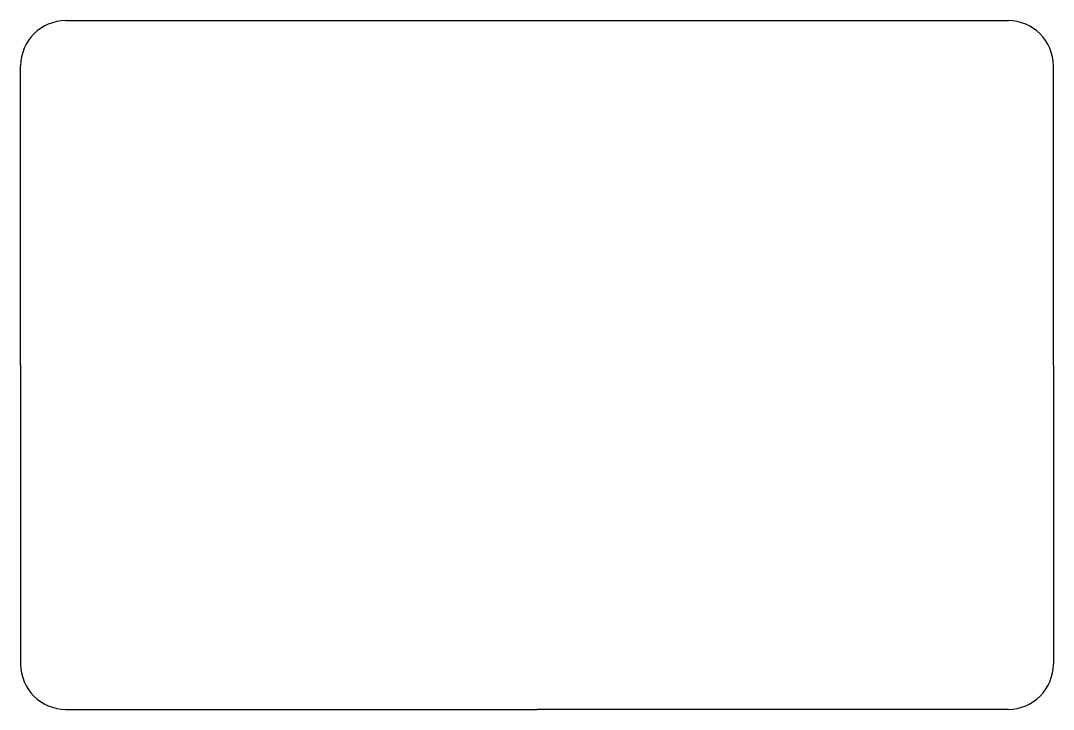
# Model space of a CAD drawing. Extents: x -57 to 57, y -38 to 38.
import ezdxf

# ---------------------------------------------------------------- set-up
doc = ezdxf.new("R2010")
doc.units = 0
doc.header["$MEASUREMENT"] = 0
doc.layers.add('VISIBLE', color=7, linetype='CONTINUOUS')

msp = doc.modelspace()

# ---------------------------------------------------------------- linework, layer by layer
at = {"layer": 'VISIBLE'}
for p, q in [((-52.15, 38.1), (52.15, 38.1)), ((-57.15, 0), (-57.15, 33.1)), ((57.15, 0), (57.15, 33.1)), ((-57.15, 0), (-57.15, -33.1)), ((57.15, 0), (57.15, -33.1)), ((-52.15, -38.1), (0, -38.1)), ((52.15, -38.1), (0, -38.1))]:
    msp.add_line(p, q, dxfattribs=at)
for centre, start, end in [((-52.15, 33.1), 90, 180), ((52.15, 33.1), 0, 90), ((-52.15, -33.1), 180, 270), ((52.15, -33.1), 270, 0)]:
    msp.add_arc(centre, 5, start, end, dxfattribs=at)

doc.saveas('drawing.dxf')
